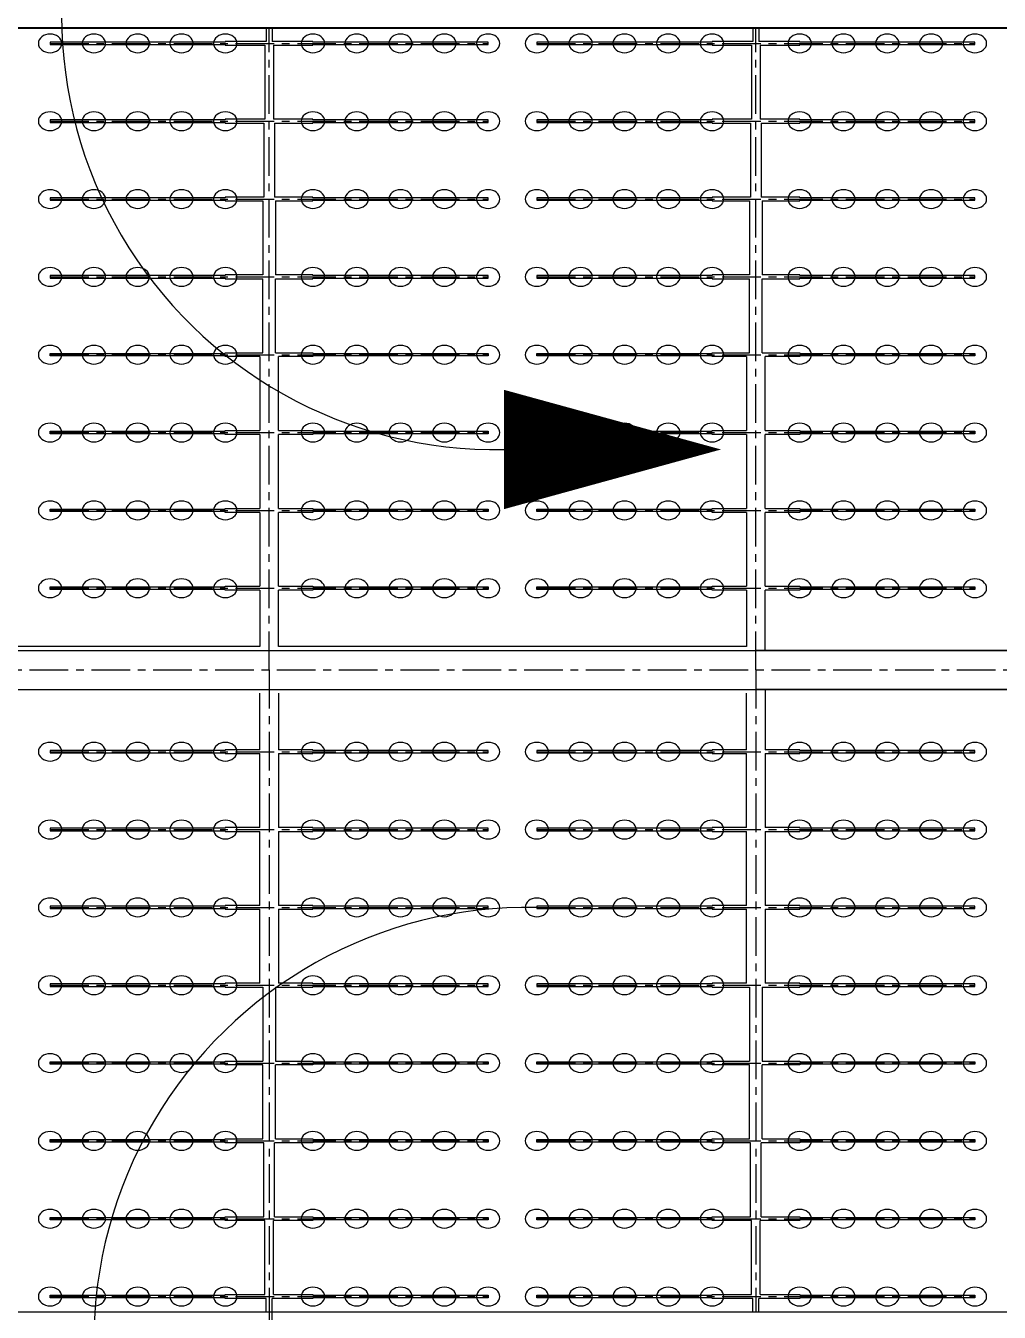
# Model space of a CAD drawing. Header units: millimetres. Extents: x 738100 to 1284508, y 138373 to 260796.
# Drawn here: x 783900 to 791900, y 219874 to 230452 of the extents above; entities that cross this region are included whole.
import ezdxf

# ---------------------------------------------------------------- set-up
doc = ezdxf.new("R2010")
doc.units = ezdxf.units.MM
doc.linetypes.add('CENTER', pattern=[50.8, 31.75, -6.35, 6.35, -6.35])
doc.layers.add('轴线', color=6, linetype='CENTER')

msp = doc.modelspace()

# ---------------------------------------------------------------- linework, layer by layer
at = {"lineweight": -3, "ltscale": 100}
for p, q in [((843900.494, 230435.296), (779900.494, 230435.296)), ((779900.494, 230433.442), (843900.494, 230433.442)), ((777220.494, 225315.296), (843900.494, 225315.296)), ((777220.494, 225315.296), (843900.494, 225315.296)), ((777220.494, 225315.296), (843900.494, 225315.296)), ((779900.494, 224995.296), (843900.494, 224995.296)), ((843900.494, 219875.296), (779900.494, 219875.296))]:
    msp.add_line(p, q, dxfattribs=at)
at = {"ltscale": 10}
for p, q in [((785876.494, 230435.296), (785876.494, 230323.296)), ((785924.494, 230435.296), (785924.494, 230323.296)), ((789876.494, 230435.296), (789876.494, 230323.296)), ((789924.494, 230435.296), (789924.494, 230323.296)), ((784100.494, 230317.536), (784100.494, 230297.056)), ((785540.494, 230317.536), (784100.494, 230317.536)), ((784100.494, 230297.056), (785540.494, 230297.056)), ((785876.494, 230323.296), (785540.494, 230323.296)), ((785540.494, 230323.296), (785540.494, 230317.536)), ((785540.494, 230297.056), (785540.494, 230291.296)), ((785540.494, 230291.296), (785864.494, 230291.296)), ((785864.494, 230291.296), (785864.494, 229683.296)), ((786260.494, 230323.296), (785924.494, 230323.296)), ((785936.494, 230291.296), (786260.494, 230291.296)), ((785936.494, 230291.296), (785936.494, 229683.296)), ((786260.494, 230317.536), (786260.494, 230323.296)), ((787700.494, 230317.536), (786260.494, 230317.536)), ((786260.494, 230291.296), (786260.494, 230297.056)), ((786260.494, 230297.056), (787700.494, 230297.056)), ((787700.494, 230297.056), (787700.494, 230317.536)), ((788100.494, 230317.536), (788100.494, 230297.056)), ((789540.494, 230317.536), (788100.494, 230317.536)), ((788100.494, 230297.056), (789540.494, 230297.056)), ((789876.494, 230323.296), (789540.494, 230323.296)), ((789540.494, 230323.296), (789540.494, 230317.536)), ((789540.494, 230297.056), (789540.494, 230291.296)), ((789540.494, 230291.296), (789864.494, 230291.296)), ((789864.494, 230291.296), (789864.494, 229683.296)), ((790260.494, 230323.296), (789924.494, 230323.296)), ((789936.494, 230291.296), (790260.494, 230291.296)), ((789936.494, 230291.296), (789936.494, 229683.296)), ((790260.494, 230317.536), (790260.494, 230323.296)), ((791700.494, 230317.536), (790260.494, 230317.536)), ((790260.494, 230291.296), (790260.494, 230297.056)), ((790260.494, 230297.056), (791700.494, 230297.056)), ((791700.494, 230297.056), (791700.494, 230317.536)), ((784100.494, 229677.536), (784100.494, 229657.056)), ((785540.494, 229677.536), (784100.494, 229677.536)), ((784100.494, 229657.056), (785540.494, 229657.056)), ((785864.494, 229683.296), (785540.494, 229683.296)), ((785540.494, 229683.296), (785540.494, 229677.536)), ((785540.494, 229657.056), (785540.494, 229651.296)), ((786260.494, 229683.296), (785936.494, 229683.296)), ((786260.494, 229677.536), (786260.494, 229683.296)), ((787700.494, 229677.536), (786260.494, 229677.536)), ((786260.494, 229651.296), (786260.494, 229657.056)), ((786260.494, 229657.056), (787700.494, 229657.056)), ((787700.494, 229657.056), (787700.494, 229677.536)), ((788100.494, 229677.536), (788100.494, 229657.056)), ((789540.494, 229677.536), (788100.494, 229677.536)), ((788100.494, 229657.056), (789540.494, 229657.056)), ((789864.494, 229683.296), (789540.494, 229683.296)), ((789540.494, 229683.296), (789540.494, 229677.536)), ((789540.494, 229657.056), (789540.494, 229651.296)), ((790260.494, 229683.296), (789936.494, 229683.296)), ((790260.494, 229677.536), (790260.494, 229683.296)), ((791700.494, 229677.536), (790260.494, 229677.536)), ((790260.494, 229651.296), (790260.494, 229657.056)), ((790260.494, 229657.056), (791700.494, 229657.056)), ((791700.494, 229657.056), (791700.494, 229677.536)), ((785540.494, 229651.296), (785856.494, 229651.296)), ((785856.494, 229651.296), (785856.494, 229043.296)), ((785944.494, 229651.296), (786260.494, 229651.296)), ((785944.494, 229651.296), (785944.494, 229043.296)), ((789540.494, 229651.296), (789856.494, 229651.296)), ((789856.494, 229651.296), (789856.494, 229043.296)), ((789944.494, 229651.296), (790260.494, 229651.296)), ((789944.494, 229651.296), (789944.494, 229043.296)), ((784100.494, 229037.536), (784100.494, 229017.056)), ((785540.494, 229037.536), (784100.494, 229037.536)), ((785856.494, 229043.296), (785540.494, 229043.296)), ((785540.494, 229043.296), (785540.494, 229037.536)), ((786260.494, 229043.296), (785944.494, 229043.296)), ((786260.494, 229037.536), (786260.494, 229043.296)), ((787700.494, 229037.536), (786260.494, 229037.536)), ((787700.494, 229017.056), (787700.494, 229037.536)), ((788100.494, 229037.536), (788100.494, 229017.056)), ((789540.494, 229037.536), (788100.494, 229037.536)), ((789856.494, 229043.296), (789540.494, 229043.296)), ((789540.494, 229043.296), (789540.494, 229037.536)), ((790260.494, 229043.296), (789944.494, 229043.296)), ((790260.494, 229037.536), (790260.494, 229043.296)), ((791700.494, 229037.536), (790260.494, 229037.536)), ((791700.494, 229017.056), (791700.494, 229037.536)), ((784100.494, 229017.056), (785540.494, 229017.056)), ((785540.494, 229017.056), (785540.494, 229011.296)), ((785540.494, 229011.296), (785848.494, 229011.296)), ((785848.494, 229011.296), (785848.494, 228403.296)), ((785952.494, 229011.296), (786260.494, 229011.296)), ((785952.494, 229011.296), (785952.494, 228403.296)), ((786260.494, 229011.296), (786260.494, 229017.056)), ((786260.494, 229017.056), (787700.494, 229017.056)), ((788100.494, 229017.056), (789540.494, 229017.056)), ((789540.494, 229017.056), (789540.494, 229011.296)), ((789540.494, 229011.296), (789848.494, 229011.296)), ((789848.494, 229011.296), (789848.494, 228403.296)), ((789952.494, 229011.296), (790260.494, 229011.296)), ((789952.494, 229011.296), (789952.494, 228403.296)), ((790260.494, 229011.296), (790260.494, 229017.056)), ((790260.494, 229017.056), (791700.494, 229017.056)), ((784100.494, 228397.536), (784100.494, 228377.056)), ((785540.494, 228397.536), (784100.494, 228397.536)), ((785848.494, 228403.296), (785540.494, 228403.296)), ((785540.494, 228403.296), (785540.494, 228397.536)), ((786260.494, 228403.296), (785952.494, 228403.296)), ((786260.494, 228397.536), (786260.494, 228403.296)), ((787700.494, 228397.536), (786260.494, 228397.536)), ((787700.494, 228377.056), (787700.494, 228397.536)), ((788100.494, 228397.536), (788100.494, 228377.056)), ((789540.494, 228397.536), (788100.494, 228397.536)), ((789848.494, 228403.296), (789540.494, 228403.296)), ((789540.494, 228403.296), (789540.494, 228397.536)), ((790260.494, 228403.296), (789952.494, 228403.296)), ((790260.494, 228397.536), (790260.494, 228403.296)), ((791700.494, 228397.536), (790260.494, 228397.536)), ((791700.494, 228377.056), (791700.494, 228397.536)), ((784100.494, 228377.056), (785540.494, 228377.056)), ((785540.494, 228377.056), (785540.494, 228371.296)), ((785540.494, 228371.296), (785848.494, 228371.296)), ((785848.494, 227763.296), (785848.494, 228371.296)), ((785952.494, 228371.296), (786260.494, 228371.296)), ((785952.494, 227763.296), (785952.494, 228371.296)), ((786260.494, 228371.296), (786260.494, 228377.056)), ((786260.494, 228377.056), (787700.494, 228377.056)), ((788100.494, 228377.056), (789540.494, 228377.056)), ((789540.494, 228377.056), (789540.494, 228371.296)), ((789540.494, 228371.296), (789848.494, 228371.296)), ((789848.494, 227763.296), (789848.494, 228371.296)), ((789952.494, 228371.296), (790260.494, 228371.296)), ((789952.494, 227763.296), (789952.494, 228371.296)), ((790260.494, 228371.296), (790260.494, 228377.056)), ((790260.494, 228377.056), (791700.494, 228377.056)), ((784100.494, 227737.056), (784100.494, 227757.536)), ((784100.494, 227757.536), (785540.494, 227757.536)), ((785540.494, 227757.536), (785540.494, 227763.296)), ((785540.494, 227763.296), (785848.494, 227763.296)), ((785952.494, 227763.296), (786260.494, 227763.296)), ((786260.494, 227763.296), (786260.494, 227757.536)), ((786260.494, 227757.536), (787700.494, 227757.536)), ((787700.494, 227757.536), (787700.494, 227737.056)), ((788100.494, 227737.056), (788100.494, 227757.536)), ((788100.494, 227757.536), (789540.494, 227757.536)), ((789540.494, 227757.536), (789540.494, 227763.296)), ((789540.494, 227763.296), (789848.494, 227763.296)), ((789952.494, 227763.296), (790260.494, 227763.296)), ((790260.494, 227763.296), (790260.494, 227757.536)), ((790260.494, 227757.536), (791700.494, 227757.536)), ((791700.494, 227757.536), (791700.494, 227737.056)), ((785540.494, 227737.056), (784100.494, 227737.056)), ((785540.494, 227731.296), (785540.494, 227737.056)), ((785824.494, 227731.296), (785540.494, 227731.296)), ((785824.494, 227731.296), (785824.494, 227123.296)), ((786260.494, 227731.296), (785976.494, 227731.296)), ((785976.494, 227123.296), (785976.494, 227731.296)), ((787700.494, 227737.056), (786260.494, 227737.056)), ((786260.494, 227737.056), (786260.494, 227731.296)), ((789540.494, 227737.056), (788100.494, 227737.056)), ((789540.494, 227731.296), (789540.494, 227737.056)), ((789824.494, 227731.296), (789540.494, 227731.296)), ((789824.494, 227731.296), (789824.494, 227123.296)), ((790260.494, 227731.296), (789976.494, 227731.296)), ((789976.494, 227123.296), (789976.494, 227731.296)), ((791700.494, 227737.056), (790260.494, 227737.056)), ((790260.494, 227737.056), (790260.494, 227731.296)), ((784100.494, 227097.056), (784100.494, 227117.536)), ((784100.494, 227117.536), (785540.494, 227117.536)), ((785540.494, 227117.536), (785540.494, 227123.296)), ((785540.494, 227123.296), (785824.494, 227123.296)), ((785976.494, 227123.296), (786260.494, 227123.296)), ((786260.494, 227123.296), (786260.494, 227117.536)), ((786260.494, 227117.536), (787700.494, 227117.536)), ((787700.494, 227117.536), (787700.494, 227097.056)), ((788100.494, 227097.056), (788100.494, 227117.536)), ((788100.494, 227117.536), (789540.494, 227117.536)), ((789540.494, 227117.536), (789540.494, 227123.296)), ((789540.494, 227123.296), (789824.494, 227123.296)), ((789976.494, 227123.296), (790260.494, 227123.296)), ((790260.494, 227123.296), (790260.494, 227117.536)), ((790260.494, 227117.536), (791700.494, 227117.536)), ((791700.494, 227117.536), (791700.494, 227097.056)), ((785540.494, 227097.056), (784100.494, 227097.056)), ((785540.494, 227091.296), (785540.494, 227097.056)), ((785824.494, 227091.296), (785540.494, 227091.296)), ((785824.494, 227091.296), (785824.494, 226483.296)), ((786260.494, 227091.296), (785976.494, 227091.296)), ((785976.494, 226483.296), (785976.494, 227091.296)), ((787700.494, 227097.056), (786260.494, 227097.056)), ((786260.494, 227097.056), (786260.494, 227091.296)), ((789540.494, 227097.056), (788100.494, 227097.056)), ((789540.494, 227091.296), (789540.494, 227097.056)), ((789824.494, 227091.296), (789540.494, 227091.296)), ((789824.494, 227091.296), (789824.494, 226483.296)), ((790260.494, 227091.296), (789976.494, 227091.296)), ((789976.494, 226483.296), (789976.494, 227091.296)), ((791700.494, 227097.056), (790260.494, 227097.056)), ((790260.494, 227097.056), (790260.494, 227091.296)), ((785540.494, 226477.536), (785540.494, 226483.296)), ((785540.494, 226483.296), (785824.494, 226483.296)), ((785976.494, 226483.296), (786260.494, 226483.296)), ((786260.494, 226483.296), (786260.494, 226477.536)), ((789540.494, 226477.536), (789540.494, 226483.296)), ((789540.494, 226483.296), (789824.494, 226483.296)), ((789976.494, 226483.296), (790260.494, 226483.296)), ((790260.494, 226483.296), (790260.494, 226477.536)), ((784100.494, 226457.056), (784100.494, 226477.536)), ((784100.494, 226477.536), (785540.494, 226477.536)), ((785540.494, 226457.056), (784100.494, 226457.056)), ((785540.494, 226451.296), (785540.494, 226457.056)), ((785824.494, 226451.296), (785540.494, 226451.296)), ((785824.494, 226451.296), (785824.494, 225843.296)), ((786260.494, 226451.296), (785976.494, 226451.296)), ((785976.494, 225843.296), (785976.494, 226451.296)), ((786260.494, 226477.536), (787700.494, 226477.536)), ((787700.494, 226457.056), (786260.494, 226457.056)), ((786260.494, 226457.056), (786260.494, 226451.296)), ((787700.494, 226477.536), (787700.494, 226457.056)), ((788100.494, 226457.056), (788100.494, 226477.536)), ((788100.494, 226477.536), (789540.494, 226477.536)), ((789540.494, 226457.056), (788100.494, 226457.056)), ((789540.494, 226451.296), (789540.494, 226457.056)), ((789824.494, 226451.296), (789540.494, 226451.296)), ((789824.494, 226451.296), (789824.494, 225843.296)), ((790260.494, 226451.296), (789976.494, 226451.296)), ((789976.494, 225843.296), (789976.494, 226451.296)), ((790260.494, 226477.536), (791700.494, 226477.536)), ((791700.494, 226457.056), (790260.494, 226457.056)), ((790260.494, 226457.056), (790260.494, 226451.296)), ((791700.494, 226477.536), (791700.494, 226457.056)), ((784100.494, 225817.056), (784100.494, 225837.536)), ((784100.494, 225837.536), (785540.494, 225837.536)), ((785540.494, 225817.056), (784100.494, 225817.056)), ((785540.494, 225837.536), (785540.494, 225843.296)), ((785540.494, 225843.296), (785824.494, 225843.296)), ((785540.494, 225811.296), (785540.494, 225817.056)), ((785824.494, 225811.296), (785540.494, 225811.296)), ((785824.494, 225811.296), (785824.494, 225347.296)), ((785976.494, 225843.296), (786260.494, 225843.296)), ((786260.494, 225811.296), (785976.494, 225811.296)), ((785976.494, 225347.296), (785976.494, 225811.296)), ((786260.494, 225843.296), (786260.494, 225837.536)), ((786260.494, 225837.536), (787700.494, 225837.536)), ((787700.494, 225817.056), (786260.494, 225817.056)), ((786260.494, 225817.056), (786260.494, 225811.296)), ((787700.494, 225837.536), (787700.494, 225817.056)), ((788100.494, 225817.056), (788100.494, 225837.536)), ((788100.494, 225837.536), (789540.494, 225837.536)), ((789540.494, 225817.056), (788100.494, 225817.056)), ((789540.494, 225837.536), (789540.494, 225843.296)), ((789540.494, 225843.296), (789824.494, 225843.296)), ((789540.494, 225811.296), (789540.494, 225817.056)), ((789824.494, 225811.296), (789540.494, 225811.296)), ((789824.494, 225811.296), (789824.494, 225347.296)), ((789976.494, 225843.296), (790260.494, 225843.296)), ((790260.494, 225811.296), (789976.494, 225811.296)), ((789976.494, 225315.296), (789976.494, 225811.296)), ((790260.494, 225843.296), (790260.494, 225837.536)), ((790260.494, 225837.536), (791700.494, 225837.536)), ((791700.494, 225817.056), (790260.494, 225817.056)), ((790260.494, 225817.056), (790260.494, 225811.296)), ((791700.494, 225837.536), (791700.494, 225817.056)), ((785824.494, 225347.296), (781976.494, 225347.296)), ((789824.494, 225347.296), (785976.494, 225347.296)), ((801824.494, 225315.296), (789900.494, 225315.296)), ((785824.494, 224499.296), (785824.494, 224963.296)), ((785976.494, 224963.296), (785976.494, 224499.296)), ((789824.494, 224499.296), (789824.494, 224963.296)), ((801824.494, 224995.296), (789900.494, 224995.296)), ((789976.494, 224995.296), (789976.494, 224499.296)), ((784100.494, 224493.536), (784100.494, 224473.056)), ((785540.494, 224493.536), (784100.494, 224493.536)), ((784100.494, 224473.056), (785540.494, 224473.056)), ((785824.494, 224499.296), (785540.494, 224499.296)), ((785540.494, 224499.296), (785540.494, 224493.536)), ((785540.494, 224473.056), (785540.494, 224467.296)), ((786260.494, 224499.296), (785976.494, 224499.296)), ((786260.494, 224493.536), (786260.494, 224499.296)), ((787700.494, 224493.536), (786260.494, 224493.536)), ((786260.494, 224467.296), (786260.494, 224473.056)), ((786260.494, 224473.056), (787700.494, 224473.056)), ((787700.494, 224473.056), (787700.494, 224493.536)), ((788100.494, 224493.536), (788100.494, 224473.056)), ((789540.494, 224493.536), (788100.494, 224493.536)), ((788100.494, 224473.056), (789540.494, 224473.056)), ((789824.494, 224499.296), (789540.494, 224499.296)), ((789540.494, 224499.296), (789540.494, 224493.536)), ((789540.494, 224473.056), (789540.494, 224467.296)), ((790260.494, 224499.296), (789976.494, 224499.296)), ((790260.494, 224493.536), (790260.494, 224499.296)), ((791700.494, 224493.536), (790260.494, 224493.536)), ((790260.494, 224467.296), (790260.494, 224473.056)), ((790260.494, 224473.056), (791700.494, 224473.056)), ((791700.494, 224473.056), (791700.494, 224493.536)), ((785540.494, 224467.296), (785824.494, 224467.296)), ((785824.494, 223859.296), (785824.494, 224467.296)), ((785976.494, 224467.296), (786260.494, 224467.296)), ((785976.494, 224467.296), (785976.494, 223859.296)), ((789540.494, 224467.296), (789824.494, 224467.296)), ((789824.494, 223859.296), (789824.494, 224467.296)), ((789976.494, 224467.296), (790260.494, 224467.296)), ((789976.494, 224467.296), (789976.494, 223859.296)), ((784100.494, 223853.536), (784100.494, 223833.056)), ((785540.494, 223853.536), (784100.494, 223853.536)), ((785824.494, 223859.296), (785540.494, 223859.296)), ((785540.494, 223859.296), (785540.494, 223853.536)), ((786260.494, 223859.296), (785976.494, 223859.296)), ((786260.494, 223853.536), (786260.494, 223859.296)), ((787700.494, 223853.536), (786260.494, 223853.536)), ((787700.494, 223833.056), (787700.494, 223853.536)), ((788100.494, 223853.536), (788100.494, 223833.056)), ((789540.494, 223853.536), (788100.494, 223853.536)), ((789824.494, 223859.296), (789540.494, 223859.296)), ((789540.494, 223859.296), (789540.494, 223853.536)), ((790260.494, 223859.296), (789976.494, 223859.296)), ((790260.494, 223853.536), (790260.494, 223859.296)), ((791700.494, 223853.536), (790260.494, 223853.536)), ((791700.494, 223833.056), (791700.494, 223853.536)), ((784100.494, 223833.056), (785540.494, 223833.056)), ((785540.494, 223833.056), (785540.494, 223827.296)), ((785540.494, 223827.296), (785824.494, 223827.296)), ((785824.494, 223219.296), (785824.494, 223827.296)), ((785976.494, 223827.296), (786260.494, 223827.296)), ((785976.494, 223827.296), (785976.494, 223219.296)), ((786260.494, 223827.296), (786260.494, 223833.056)), ((786260.494, 223833.056), (787700.494, 223833.056)), ((788100.494, 223833.056), (789540.494, 223833.056)), ((789540.494, 223833.056), (789540.494, 223827.296)), ((789540.494, 223827.296), (789824.494, 223827.296)), ((789824.494, 223219.296), (789824.494, 223827.296)), ((789976.494, 223827.296), (790260.494, 223827.296)), ((789976.494, 223827.296), (789976.494, 223219.296)), ((790260.494, 223827.296), (790260.494, 223833.056)), ((790260.494, 223833.056), (791700.494, 223833.056)), ((784100.494, 223213.536), (784100.494, 223193.056)), ((785540.494, 223213.536), (784100.494, 223213.536)), ((785824.494, 223219.296), (785540.494, 223219.296)), ((785540.494, 223219.296), (785540.494, 223213.536)), ((786260.494, 223219.296), (785976.494, 223219.296)), ((786260.494, 223213.536), (786260.494, 223219.296)), ((787700.494, 223213.536), (786260.494, 223213.536)), ((787700.494, 223193.056), (787700.494, 223213.536)), ((788100.494, 223213.536), (788100.494, 223193.056)), ((789540.494, 223213.536), (788100.494, 223213.536)), ((789824.494, 223219.296), (789540.494, 223219.296)), ((789540.494, 223219.296), (789540.494, 223213.536)), ((790260.494, 223219.296), (789976.494, 223219.296)), ((790260.494, 223213.536), (790260.494, 223219.296)), ((791700.494, 223213.536), (790260.494, 223213.536)), ((791700.494, 223193.056), (791700.494, 223213.536)), ((784100.494, 223193.056), (785540.494, 223193.056)), ((785540.494, 223193.056), (785540.494, 223187.296)), ((785540.494, 223187.296), (785824.494, 223187.296)), ((785824.494, 222579.296), (785824.494, 223187.296)), ((785976.494, 223187.296), (786260.494, 223187.296)), ((785976.494, 223187.296), (785976.494, 222579.296)), ((786260.494, 223187.296), (786260.494, 223193.056)), ((786260.494, 223193.056), (787700.494, 223193.056)), ((788100.494, 223193.056), (789540.494, 223193.056)), ((789540.494, 223193.056), (789540.494, 223187.296)), ((789540.494, 223187.296), (789824.494, 223187.296)), ((789824.494, 222579.296), (789824.494, 223187.296)), ((789976.494, 223187.296), (790260.494, 223187.296)), ((789976.494, 223187.296), (789976.494, 222579.296)), ((790260.494, 223187.296), (790260.494, 223193.056)), ((790260.494, 223193.056), (791700.494, 223193.056)), ((784100.494, 222573.536), (784100.494, 222553.056)), ((785540.494, 222573.536), (784100.494, 222573.536)), ((785824.494, 222579.296), (785540.494, 222579.296)), ((785540.494, 222579.296), (785540.494, 222573.536)), ((786260.494, 222579.296), (785976.494, 222579.296)), ((786260.494, 222573.536), (786260.494, 222579.296)), ((787700.494, 222573.536), (786260.494, 222573.536)), ((787700.494, 222553.056), (787700.494, 222573.536)), ((788100.494, 222573.536), (788100.494, 222553.056)), ((789540.494, 222573.536), (788100.494, 222573.536)), ((789824.494, 222579.296), (789540.494, 222579.296)), ((789540.494, 222579.296), (789540.494, 222573.536)), ((790260.494, 222579.296), (789976.494, 222579.296)), ((790260.494, 222573.536), (790260.494, 222579.296)), ((791700.494, 222573.536), (790260.494, 222573.536)), ((791700.494, 222553.056), (791700.494, 222573.536)), ((784100.494, 222553.056), (785540.494, 222553.056)), ((785540.494, 222553.056), (785540.494, 222547.296)), ((785540.494, 222547.296), (785848.494, 222547.296)), ((785848.494, 222547.296), (785848.494, 221939.296)), ((785952.494, 222547.296), (786260.494, 222547.296)), ((785952.494, 222547.296), (785952.494, 221939.296)), ((786260.494, 222547.296), (786260.494, 222553.056)), ((786260.494, 222553.056), (787700.494, 222553.056)), ((788100.494, 222553.056), (789540.494, 222553.056)), ((789540.494, 222553.056), (789540.494, 222547.296)), ((789540.494, 222547.296), (789848.494, 222547.296)), ((789848.494, 222547.296), (789848.494, 221939.296)), ((789952.494, 222547.296), (790260.494, 222547.296)), ((789952.494, 222547.296), (789952.494, 221939.296)), ((790260.494, 222547.296), (790260.494, 222553.056)), ((790260.494, 222553.056), (791700.494, 222553.056)), ((784100.494, 221913.056), (784100.494, 221933.536)), ((784100.494, 221933.536), (785540.494, 221933.536)), ((785540.494, 221933.536), (785540.494, 221939.296)), ((785540.494, 221939.296), (785848.494, 221939.296)), ((785952.494, 221939.296), (786260.494, 221939.296)), ((786260.494, 221939.296), (786260.494, 221933.536)), ((786260.494, 221933.536), (787700.494, 221933.536)), ((787700.494, 221933.536), (787700.494, 221913.056)), ((788100.494, 221913.056), (788100.494, 221933.536)), ((788100.494, 221933.536), (789540.494, 221933.536)), ((789540.494, 221933.536), (789540.494, 221939.296)), ((789540.494, 221939.296), (789848.494, 221939.296)), ((789952.494, 221939.296), (790260.494, 221939.296)), ((790260.494, 221939.296), (790260.494, 221933.536)), ((790260.494, 221933.536), (791700.494, 221933.536)), ((791700.494, 221933.536), (791700.494, 221913.056)), ((785540.494, 221913.056), (784100.494, 221913.056)), ((785540.494, 221907.296), (785540.494, 221913.056)), ((785848.494, 221907.296), (785540.494, 221907.296)), ((785848.494, 221299.296), (785848.494, 221907.296)), ((786260.494, 221907.296), (785952.494, 221907.296)), ((785952.494, 221299.296), (785952.494, 221907.296)), ((787700.494, 221913.056), (786260.494, 221913.056)), ((786260.494, 221913.056), (786260.494, 221907.296)), ((789540.494, 221913.056), (788100.494, 221913.056)), ((789540.494, 221907.296), (789540.494, 221913.056)), ((789848.494, 221907.296), (789540.494, 221907.296)), ((789848.494, 221299.296), (789848.494, 221907.296)), ((790260.494, 221907.296), (789952.494, 221907.296)), ((789952.494, 221299.296), (789952.494, 221907.296)), ((791700.494, 221913.056), (790260.494, 221913.056)), ((790260.494, 221913.056), (790260.494, 221907.296)), ((785540.494, 221293.536), (785540.494, 221299.296)), ((785540.494, 221299.296), (785848.494, 221299.296)), ((785952.494, 221299.296), (786260.494, 221299.296)), ((786260.494, 221299.296), (786260.494, 221293.536)), ((789540.494, 221293.536), (789540.494, 221299.296)), ((789540.494, 221299.296), (789848.494, 221299.296)), ((789952.494, 221299.296), (790260.494, 221299.296)), ((790260.494, 221299.296), (790260.494, 221293.536)), ((784100.494, 221273.056), (784100.494, 221293.536)), ((784100.494, 221293.536), (785540.494, 221293.536)), ((785540.494, 221273.056), (784100.494, 221273.056)), ((785540.494, 221267.296), (785540.494, 221273.056)), ((785856.494, 221267.296), (785540.494, 221267.296)), ((785856.494, 220659.296), (785856.494, 221267.296)), ((786260.494, 221267.296), (785944.494, 221267.296)), ((785944.494, 220659.296), (785944.494, 221267.296)), ((786260.494, 221293.536), (787700.494, 221293.536)), ((787700.494, 221273.056), (786260.494, 221273.056)), ((786260.494, 221273.056), (786260.494, 221267.296)), ((787700.494, 221293.536), (787700.494, 221273.056)), ((788100.494, 221273.056), (788100.494, 221293.536)), ((788100.494, 221293.536), (789540.494, 221293.536)), ((789540.494, 221273.056), (788100.494, 221273.056)), ((789540.494, 221267.296), (789540.494, 221273.056)), ((789856.494, 221267.296), (789540.494, 221267.296)), ((789856.494, 220659.296), (789856.494, 221267.296)), ((790260.494, 221267.296), (789944.494, 221267.296)), ((789944.494, 220659.296), (789944.494, 221267.296)), ((790260.494, 221293.536), (791700.494, 221293.536)), ((791700.494, 221273.056), (790260.494, 221273.056)), ((790260.494, 221273.056), (790260.494, 221267.296)), ((791700.494, 221293.536), (791700.494, 221273.056)), ((784100.494, 220633.056), (784100.494, 220653.536)), ((784100.494, 220653.536), (785540.494, 220653.536)), ((785540.494, 220633.056), (784100.494, 220633.056)), ((785540.494, 220653.536), (785540.494, 220659.296)), ((785540.494, 220659.296), (785856.494, 220659.296)), ((785540.494, 220627.296), (785540.494, 220633.056)), ((785864.494, 220627.296), (785540.494, 220627.296)), ((785864.494, 220019.296), (785864.494, 220627.296)), ((786260.494, 220627.296), (785936.494, 220627.296)), ((785936.494, 220019.296), (785936.494, 220627.296)), ((785944.494, 220659.296), (786260.494, 220659.296)), ((786260.494, 220659.296), (786260.494, 220653.536)), ((786260.494, 220653.536), (787700.494, 220653.536)), ((787700.494, 220633.056), (786260.494, 220633.056)), ((786260.494, 220633.056), (786260.494, 220627.296)), ((787700.494, 220653.536), (787700.494, 220633.056)), ((788100.494, 220633.056), (788100.494, 220653.536)), ((788100.494, 220653.536), (789540.494, 220653.536)), ((789540.494, 220633.056), (788100.494, 220633.056)), ((789540.494, 220653.536), (789540.494, 220659.296)), ((789540.494, 220659.296), (789856.494, 220659.296)), ((789540.494, 220627.296), (789540.494, 220633.056)), ((789864.494, 220627.296), (789540.494, 220627.296)), ((789864.494, 220019.296), (789864.494, 220627.296)), ((790260.494, 220627.296), (789936.494, 220627.296)), ((789936.494, 220019.296), (789936.494, 220627.296)), ((789944.494, 220659.296), (790260.494, 220659.296)), ((790260.494, 220659.296), (790260.494, 220653.536)), ((790260.494, 220653.536), (791700.494, 220653.536)), ((791700.494, 220633.056), (790260.494, 220633.056)), ((790260.494, 220633.056), (790260.494, 220627.296)), ((791700.494, 220653.536), (791700.494, 220633.056)), ((784100.494, 219993.056), (784100.494, 220013.536)), ((784100.494, 220013.536), (785540.494, 220013.536)), ((785540.494, 219993.056), (784100.494, 219993.056)), ((785540.494, 220013.536), (785540.494, 220019.296)), ((785540.494, 220019.296), (785864.494, 220019.296)), ((785540.494, 219987.296), (785540.494, 219993.056)), ((785876.494, 219987.296), (785540.494, 219987.296)), ((785876.494, 219875.296), (785876.494, 219987.296)), ((785924.494, 219731.877), (785924.494, 219987.296)), ((786260.494, 219987.296), (785924.494, 219987.296)), ((785936.494, 220019.296), (786260.494, 220019.296)), ((786260.494, 220019.296), (786260.494, 220013.536)), ((786260.494, 220013.536), (787700.494, 220013.536)), ((787700.494, 219993.056), (786260.494, 219993.056)), ((786260.494, 219993.056), (786260.494, 219987.296)), ((787700.494, 220013.536), (787700.494, 219993.056)), ((788100.494, 219993.056), (788100.494, 220013.536)), ((788100.494, 220013.536), (789540.494, 220013.536)), ((789540.494, 219993.056), (788100.494, 219993.056)), ((789540.494, 220013.536), (789540.494, 220019.296)), ((789540.494, 220019.296), (789864.494, 220019.296)), ((789540.494, 219987.296), (789540.494, 219993.056)), ((789876.494, 219987.296), (789540.494, 219987.296)), ((789876.494, 219875.296), (789876.494, 219987.296)), ((789924.494, 219875.296), (789924.494, 219987.296)), ((790260.494, 219987.296), (789924.494, 219987.296)), ((789936.494, 220019.296), (790260.494, 220019.296)), ((790260.494, 220019.296), (790260.494, 220013.536)), ((790260.494, 220013.536), (791700.494, 220013.536)), ((791700.494, 219993.056), (790260.494, 219993.056)), ((790260.494, 219993.056), (790260.494, 219987.296)), ((791700.494, 220013.536), (791700.494, 219993.056))]:
    msp.add_line(p, q, dxfattribs=at)
at = {"color": 7, "lineweight": -3}
msp.add_lwpolyline([(787830.931, 226968.084, 981.097, 0, 0), (789614.12, 226968.084, 0, 0, 0)], format="xyseb", dxfattribs=at)
for centre in [(787761.159, 230532.921), (788026.016, 219637.865)]:
    msp.add_arc(centre, 3565.52, 88.8787302, 271.1212698, dxfattribs=at)
at = {"ltscale": 10, "extrusion": (0, 0, -1)}
for centre in [(784100.494, 230307.296), (784460.494, 230307.296), (784820.494, 230307.296), (785180.494, 230307.296), (785540.494, 230307.296), (786260.494, 230307.296), (786620.494, 230307.296), (786980.494, 230307.296), (787340.494, 230307.296), (787700.494, 230307.296), (788100.494, 230307.296), (788460.494, 230307.296), (788820.494, 230307.296), (789180.494, 230307.296), (789540.494, 230307.296), (790260.494, 230307.296), (790620.494, 230307.296), (790980.494, 230307.296), (791340.494, 230307.296), (791700.494, 230307.296), (784100.494, 229667.296), (784460.494, 229667.296), (784820.494, 229667.296), (785180.494, 229667.296), (785540.494, 229667.296), (786260.494, 229667.296), (786620.494, 229667.296), (786980.494, 229667.296), (787340.494, 229667.296), (787700.494, 229667.296), (788100.494, 229667.296), (788460.494, 229667.296), (788820.494, 229667.296), (789180.494, 229667.296), (789540.494, 229667.296), (790260.494, 229667.296), (790620.494, 229667.296), (790980.494, 229667.296), (791340.494, 229667.296), (791700.494, 229667.296), (784100.494, 229027.296), (784460.494, 229027.296), (784820.494, 229027.296), (785180.494, 229027.296), (785540.494, 229027.296), (786260.494, 229027.296), (786620.494, 229027.296), (786980.494, 229027.296), (787340.494, 229027.296), (787700.494, 229027.296), (788100.494, 229027.296), (788460.494, 229027.296), (788820.494, 229027.296), (789180.494, 229027.296), (789540.494, 229027.296), (790260.494, 229027.296), (790620.494, 229027.296), (790980.494, 229027.296), (791340.494, 229027.296), (791700.494, 229027.296), (784100.494, 228387.296), (784460.494, 228387.296), (784820.494, 228387.296), (785180.494, 228387.296), (785540.494, 228387.296), (786260.494, 228387.296), (786620.494, 228387.296), (786980.494, 228387.296), (787340.494, 228387.296), (787700.494, 228387.296), (788100.494, 228387.296), (788460.494, 228387.296), (788820.494, 228387.296), (789180.494, 228387.296), (789540.494, 228387.296), (790260.494, 228387.296), (790620.494, 228387.296), (790980.494, 228387.296), (791340.494, 228387.296), (791700.494, 228387.296), (784100.494, 227747.296), (784460.494, 227747.296), (784820.494, 227747.296), (785180.494, 227747.296), (785540.494, 227747.296), (786260.494, 227747.296), (786620.494, 227747.296), (786980.494, 227747.296), (787340.494, 227747.296), (787700.494, 227747.296), (788100.494, 227747.296), (788460.494, 227747.296), (788820.494, 227747.296), (789180.494, 227747.296), (789540.494, 227747.296), (790260.494, 227747.296), (790620.494, 227747.296), (790980.494, 227747.296), (791340.494, 227747.296), (791700.494, 227747.296), (784100.494, 227107.296), (784460.494, 227107.296), (784820.494, 227107.296), (785180.494, 227107.296), (785540.494, 227107.296), (786260.494, 227107.296), (786620.494, 227107.296), (786980.494, 227107.296), (787340.494, 227107.296), (787700.494, 227107.296), (788100.494, 227107.296), (788460.494, 227107.296), (788820.494, 227107.296), (789180.494, 227107.296), (789540.494, 227107.296), (790260.494, 227107.296), (790620.494, 227107.296), (790980.494, 227107.296), (791340.494, 227107.296), (791700.494, 227107.296), (784100.494, 223203.296), (784460.494, 223203.296), (784820.494, 223203.296), (785180.494, 223203.296), (785540.494, 223203.296), (786260.494, 223203.296), (786620.494, 223203.296), (786980.494, 223203.296), (787340.494, 223203.296), (787700.494, 223203.296), (788100.494, 223203.296), (788460.494, 223203.296), (788820.494, 223203.296), (789180.494, 223203.296), (789540.494, 223203.296), (790260.494, 223203.296), (790620.494, 223203.296), (790980.494, 223203.296), (791340.494, 223203.296), (791700.494, 223203.296), (784100.494, 222563.296), (784460.494, 222563.296), (784820.494, 222563.296), (785180.494, 222563.296), (785540.494, 222563.296), (786260.494, 222563.296), (786620.494, 222563.296), (786980.494, 222563.296), (787340.494, 222563.296), (787700.494, 222563.296), (788100.494, 222563.296), (788460.494, 222563.296), (788820.494, 222563.296), (789180.494, 222563.296), (789540.494, 222563.296), (790260.494, 222563.296), (790620.494, 222563.296), (790980.494, 222563.296), (791340.494, 222563.296), (791700.494, 222563.296), (784100.494, 221923.296), (784460.494, 221923.296), (784820.494, 221923.296), (785180.494, 221923.296), (785540.494, 221923.296), (786260.494, 221923.296), (786620.494, 221923.296), (786980.494, 221923.296), (787340.494, 221923.296), (787700.494, 221923.296), (788100.494, 221923.296), (788460.494, 221923.296), (788820.494, 221923.296), (789180.494, 221923.296), (789540.494, 221923.296), (790260.494, 221923.296), (790620.494, 221923.296), (790980.494, 221923.296), (791340.494, 221923.296), (791700.494, 221923.296), (784100.494, 221283.296), (784460.494, 221283.296), (784820.494, 221283.296), (785180.494, 221283.296), (785540.494, 221283.296), (786260.494, 221283.296), (786620.494, 221283.296), (786980.494, 221283.296), (787340.494, 221283.296), (787700.494, 221283.296), (788100.494, 221283.296), (788460.494, 221283.296), (788820.494, 221283.296), (789180.494, 221283.296), (789540.494, 221283.296), (790260.494, 221283.296), (790620.494, 221283.296), (790980.494, 221283.296), (791340.494, 221283.296), (791700.494, 221283.296), (784100.494, 220643.296), (784460.494, 220643.296), (784820.494, 220643.296), (785180.494, 220643.296), (785540.494, 220643.296), (786260.494, 220643.296), (786620.494, 220643.296), (786980.494, 220643.296), (787340.494, 220643.296), (787700.494, 220643.296), (788100.494, 220643.296), (788460.494, 220643.296), (788820.494, 220643.296), (789180.494, 220643.296), (789540.494, 220643.296), (790260.494, 220643.296), (790620.494, 220643.296), (790980.494, 220643.296), (791340.494, 220643.296), (791700.494, 220643.296), (784100.494, 220003.296), (784460.494, 220003.296), (784820.494, 220003.296), (785180.494, 220003.296), (785540.494, 220003.296), (786260.494, 220003.296), (786620.494, 220003.296), (786980.494, 220003.296), (787340.494, 220003.296), (787700.494, 220003.296), (788100.494, 220003.296), (788460.494, 220003.296), (788820.494, 220003.296), (789180.494, 220003.296), (789540.494, 220003.296), (790260.494, 220003.296), (790620.494, 220003.296), (790980.494, 220003.296), (791340.494, 220003.296), (791700.494, 220003.296)]:
    msp.add_ellipse(centre, major_axis=(96, 0), ratio=0.8, dxfattribs=at)
for centre in [(784100.494, 226467.296), (784460.494, 226467.296), (784820.494, 226467.296), (785180.494, 226467.296), (785540.494, 226467.296), (786260.494, 226467.296), (786620.494, 226467.296), (786980.494, 226467.296), (787340.494, 226467.296), (787700.494, 226467.296), (788100.494, 226467.296), (788460.494, 226467.296), (788820.494, 226467.296), (789180.494, 226467.296), (789540.494, 226467.296), (790260.494, 226467.296), (790620.494, 226467.296), (790980.494, 226467.296), (791340.494, 226467.296), (791700.494, 226467.296), (784100.494, 225827.296), (784460.494, 225827.296), (784820.494, 225827.296), (785180.494, 225827.296), (785540.494, 225827.296), (786260.494, 225827.296), (786620.494, 225827.296), (786980.494, 225827.296), (787340.494, 225827.296), (787700.494, 225827.296), (788100.494, 225827.296), (788460.494, 225827.296), (788820.494, 225827.296), (789180.494, 225827.296), (789540.494, 225827.296), (790260.494, 225827.296), (790620.494, 225827.296), (790980.494, 225827.296), (791340.494, 225827.296), (791700.494, 225827.296), (784100.494, 224483.296), (784460.494, 224483.296), (784820.494, 224483.296), (785180.494, 224483.296), (785540.494, 224483.296), (786260.494, 224483.296), (786620.494, 224483.296), (786980.494, 224483.296), (787340.494, 224483.296), (787700.494, 224483.296), (788100.494, 224483.296), (788460.494, 224483.296), (788820.494, 224483.296), (789180.494, 224483.296), (789540.494, 224483.296), (790260.494, 224483.296), (790620.494, 224483.296), (790980.494, 224483.296), (791340.494, 224483.296), (791700.494, 224483.296), (784100.494, 223843.296), (784460.494, 223843.296), (784820.494, 223843.296), (785180.494, 223843.296), (785540.494, 223843.296), (786260.494, 223843.296), (786620.494, 223843.296), (786980.494, 223843.296), (787340.494, 223843.296), (787700.494, 223843.296), (788100.494, 223843.296), (788460.494, 223843.296), (788820.494, 223843.296), (789180.494, 223843.296), (789540.494, 223843.296), (790260.494, 223843.296), (790620.494, 223843.296), (790980.494, 223843.296), (791340.494, 223843.296), (791700.494, 223843.296)]:
    msp.add_ellipse(centre, major_axis=(-96, 0), ratio=0.8, start_param=3.141592654, end_param=9.424777961, dxfattribs=at)
at = {"layer": '轴线', "ltscale": 10}
for p, q in [((785900.494, 225155.296), (785900.494, 230435.296)), ((789900.494, 225155.296), (789900.494, 230435.296)), ((784100.494, 230307.296), (787700.494, 230307.296)), ((784100.494, 230307.296), (787700.494, 230307.296)), ((788100.494, 230307.296), (791700.494, 230307.296)), ((788100.494, 230307.296), (791700.494, 230307.296)), ((784100.494, 229667.296), (787700.494, 229667.296)), ((784100.494, 229667.296), (787700.494, 229667.296)), ((788100.494, 229667.296), (791700.494, 229667.296)), ((788100.494, 229667.296), (791700.494, 229667.296)), ((784100.494, 229027.296), (787700.494, 229027.296)), ((784100.494, 229027.296), (787700.494, 229027.296)), ((788100.494, 229027.296), (791700.494, 229027.296)), ((788100.494, 229027.296), (791700.494, 229027.296)), ((784100.494, 228387.296), (787700.494, 228387.296)), ((784100.494, 228387.296), (787700.494, 228387.296)), ((788100.494, 228387.296), (791700.494, 228387.296)), ((788100.494, 228387.296), (791700.494, 228387.296)), ((784100.494, 227747.296), (787700.494, 227747.296)), ((784100.494, 227747.296), (787700.494, 227747.296)), ((788100.494, 227747.296), (791700.494, 227747.296)), ((788100.494, 227747.296), (791700.494, 227747.296)), ((784100.494, 227107.296), (787700.494, 227107.296)), ((784100.494, 227107.296), (787700.494, 227107.296)), ((788100.494, 227107.296), (791700.494, 227107.296)), ((788100.494, 227107.296), (791700.494, 227107.296)), ((784100.494, 226467.296), (787700.494, 226467.296)), ((784100.494, 226467.296), (787700.494, 226467.296)), ((788100.494, 226467.296), (791700.494, 226467.296)), ((788100.494, 226467.296), (791700.494, 226467.296)), ((784100.494, 225827.296), (787700.494, 225827.296)), ((788100.494, 225827.296), (791700.494, 225827.296)), ((781900.494, 225155.296), (841976.494, 225155.296)), ((785900.494, 225155.296), (785900.494, 224995.296)), ((785900.494, 225155.296), (785900.494, 219684.535)), ((789900.494, 225155.296), (789900.494, 224995.296)), ((789900.494, 225155.296), (789900.494, 219875.296)), ((784100.494, 224483.296), (787700.494, 224483.296)), ((788100.494, 224483.296), (791700.494, 224483.296)), ((784100.494, 223843.296), (787700.494, 223843.296)), ((784100.494, 223843.296), (787700.494, 223843.296)), ((788100.494, 223843.296), (791700.494, 223843.296)), ((788100.494, 223843.296), (791700.494, 223843.296)), ((784100.494, 223203.296), (787700.494, 223203.296)), ((784100.494, 223203.296), (787700.494, 223203.296)), ((788100.494, 223203.296), (791700.494, 223203.296)), ((788100.494, 223203.296), (791700.494, 223203.296)), ((784100.494, 222563.296), (787700.494, 222563.296)), ((784100.494, 222563.296), (787700.494, 222563.296)), ((788100.494, 222563.296), (791700.494, 222563.296)), ((788100.494, 222563.296), (791700.494, 222563.296)), ((784100.494, 221923.296), (787700.494, 221923.296)), ((784100.494, 221923.296), (787700.494, 221923.296)), ((788100.494, 221923.296), (791700.494, 221923.296)), ((788100.494, 221923.296), (791700.494, 221923.296)), ((784100.494, 221283.296), (787700.494, 221283.296)), ((784100.494, 221283.296), (787700.494, 221283.296)), ((788100.494, 221283.296), (791700.494, 221283.296)), ((788100.494, 221283.296), (791700.494, 221283.296)), ((784100.494, 220643.296), (787700.494, 220643.296)), ((784100.494, 220643.296), (787700.494, 220643.296)), ((788100.494, 220643.296), (791700.494, 220643.296)), ((788100.494, 220643.296), (791700.494, 220643.296)), ((784100.494, 220003.296), (787700.494, 220003.296)), ((784100.494, 220003.296), (787700.494, 220003.296)), ((788100.494, 220003.296), (791700.494, 220003.296)), ((788100.494, 220003.296), (791700.494, 220003.296))]:
    msp.add_line(p, q, dxfattribs=at)

doc.saveas('drawing.dxf')
